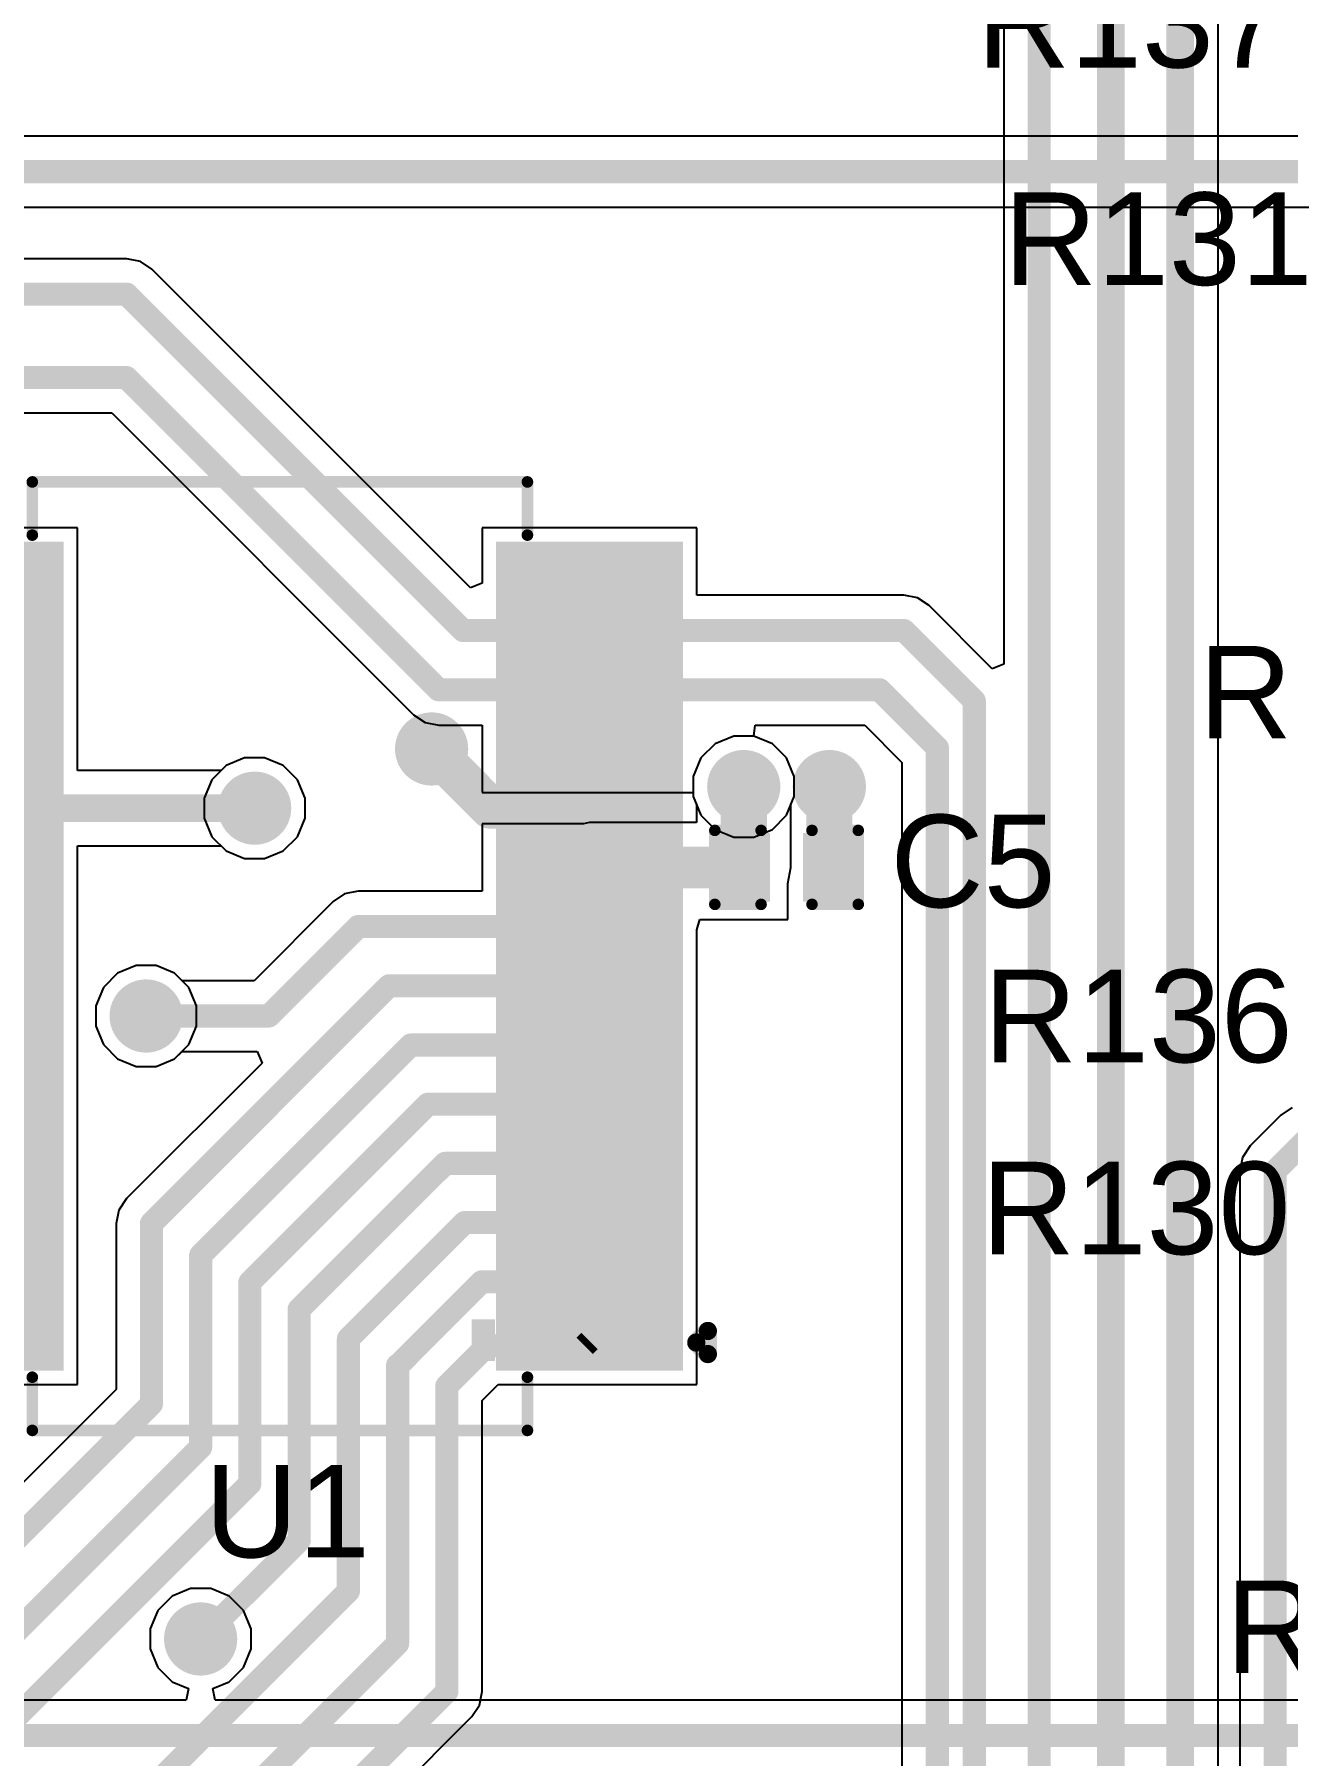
# Model space of a CAD drawing. Header units: millimetres. Extents: x 0 to 5423, y 0 to 5425.
# Drawn here: x 128.92 to 142.68, y 94.42 to 113.32 of the extents above; entities that cross this region are included whole.
import ezdxf

# ---------------------------------------------------------------- set-up
doc = ezdxf.new("R2010")
doc.units = ezdxf.units.MM
for name, color, linetype in [('BottomLayer', 5, 'Continuous'), ('BottomSolder', 6, 'Continuous'), ('TopLayer', 1, 'Continuous'), ('TopOverlay', 2, 'Continuous'), ('TopPaste', 8, 'Continuous'), ('TopSolder', 216, 'Continuous'), ('ViaHoleLayer', 16, 'Continuous')]:
    doc.layers.add(name, color=color, linetype=linetype)
doc.styles.add('Arial', font='', dxfattribs={"height": 0.2})
doc.styles.get('Arial').set_extended_font_data('Arial')

# ---------------------------------------------------------------- blocks, each defined once
blk = doc.blocks.new('SSOP_28_208____139')
at = {"layer": 'TopLayer'}
for points in [[(-4.325, 4.45), (-2.475, 4.45), (-2.475, 4), (-4.325, 4)], [(2.475, 4.45), (4.325, 4.45), (4.325, 4), (2.475, 4)], [(-4.325, 3.8), (-2.475, 3.8), (-2.475, 3.35), (-4.325, 3.35)], [(2.475, 3.8), (4.325, 3.8), (4.325, 3.35), (2.475, 3.35)], [(-4.325, 3.15), (-2.475, 3.15), (-2.475, 2.7), (-4.325, 2.7)], [(2.475, 3.15), (4.325, 3.15), (4.325, 2.7), (2.475, 2.7)], [(-4.325, 2.5), (-2.475, 2.5), (-2.475, 2.05), (-4.325, 2.05)], [(2.475, 2.5), (4.325, 2.5), (4.325, 2.05), (2.475, 2.05)], [(-4.325, 1.85), (-2.475, 1.85), (-2.475, 1.4), (-4.325, 1.4)], [(2.475, 1.85), (4.325, 1.85), (4.325, 1.4), (2.475, 1.4)], [(-4.325, 1.2), (-2.475, 1.2), (-2.475, 0.75), (-4.325, 0.75)], [(2.475, 1.2), (4.325, 1.2), (4.325, 0.75), (2.475, 0.75)], [(-4.325, 0.55), (-2.475, 0.55), (-2.475, 0.1), (-4.325, 0.1)], [(2.475, 0.55), (4.325, 0.55), (4.325, 0.1), (2.475, 0.1)], [(-4.325, -0.1), (-2.475, -0.1), (-2.475, -0.55), (-4.325, -0.55)], [(2.475, -0.1), (4.325, -0.1), (4.325, -0.55), (2.475, -0.55)], [(-4.325, -0.75), (-2.475, -0.75), (-2.475, -1.2), (-4.325, -1.2)], [(2.475, -0.75), (4.325, -0.75), (4.325, -1.2), (2.475, -1.2)], [(-4.325, -1.4), (-2.475, -1.4), (-2.475, -1.85), (-4.325, -1.85)], [(2.475, -1.4), (4.325, -1.4), (4.325, -1.85), (2.475, -1.85)], [(-4.325, -2.05), (-2.475, -2.05), (-2.475, -2.5), (-4.325, -2.5)], [(2.475, -2.05), (4.325, -2.05), (4.325, -2.5), (2.475, -2.5)], [(-4.325, -2.7), (-2.475, -2.7), (-2.475, -3.15), (-4.325, -3.15)], [(2.475, -2.7), (4.325, -2.7), (4.325, -3.15), (2.475, -3.15)], [(-4.325, -3.35), (-2.475, -3.35), (-2.475, -3.8), (-4.325, -3.8)], [(2.475, -3.35), (4.325, -3.35), (4.325, -3.8), (2.475, -3.8)], [(-4.325, -4), (-2.475, -4), (-2.475, -4.45), (-4.325, -4.45)], [(2.475, -4), (4.325, -4), (4.325, -4.45), (2.475, -4.45)]]:
    blk.add_hatch(color=1, dxfattribs=at).paths.add_polyline_path(points)
at = {"layer": 'TopOverlay'}
blk.add_hatch(color=2, dxfattribs=at).paths.add_polyline_path([(-2.361, 3.988), (-2.107, 3.988), (-2.107, 4.445), (-2.361, 4.445)])
at = {"layer": 'TopPaste'}
for points in [[(-4.325, 4.45), (-2.475, 4.45), (-2.475, 4), (-4.325, 4)], [(2.475, 4.45), (4.325, 4.45), (4.325, 4), (2.475, 4)], [(-4.325, 3.8), (-2.475, 3.8), (-2.475, 3.35), (-4.325, 3.35)], [(2.475, 3.8), (4.325, 3.8), (4.325, 3.35), (2.475, 3.35)], [(-4.325, 3.15), (-2.475, 3.15), (-2.475, 2.7), (-4.325, 2.7)], [(2.475, 3.15), (4.325, 3.15), (4.325, 2.7), (2.475, 2.7)], [(-4.325, 2.5), (-2.475, 2.5), (-2.475, 2.05), (-4.325, 2.05)], [(2.475, 2.5), (4.325, 2.5), (4.325, 2.05), (2.475, 2.05)], [(-4.325, 1.85), (-2.475, 1.85), (-2.475, 1.4), (-4.325, 1.4)], [(2.475, 1.85), (4.325, 1.85), (4.325, 1.4), (2.475, 1.4)], [(-4.325, 1.2), (-2.475, 1.2), (-2.475, 0.75), (-4.325, 0.75)], [(2.475, 1.2), (4.325, 1.2), (4.325, 0.75), (2.475, 0.75)], [(-4.325, 0.55), (-2.475, 0.55), (-2.475, 0.1), (-4.325, 0.1)], [(2.475, 0.55), (4.325, 0.55), (4.325, 0.1), (2.475, 0.1)], [(-4.325, -0.1), (-2.475, -0.1), (-2.475, -0.55), (-4.325, -0.55)], [(2.475, -0.1), (4.325, -0.1), (4.325, -0.55), (2.475, -0.55)], [(-4.325, -0.75), (-2.475, -0.75), (-2.475, -1.2), (-4.325, -1.2)], [(2.475, -0.75), (4.325, -0.75), (4.325, -1.2), (2.475, -1.2)], [(-4.325, -1.4), (-2.475, -1.4), (-2.475, -1.85), (-4.325, -1.85)], [(2.475, -1.4), (4.325, -1.4), (4.325, -1.85), (2.475, -1.85)], [(-4.325, -2.05), (-2.475, -2.05), (-2.475, -2.5), (-4.325, -2.5)], [(2.475, -2.05), (4.325, -2.05), (4.325, -2.5), (2.475, -2.5)], [(-4.325, -2.7), (-2.475, -2.7), (-2.475, -3.15), (-4.325, -3.15)], [(2.475, -2.7), (4.325, -2.7), (4.325, -3.15), (2.475, -3.15)], [(-4.325, -3.35), (-2.475, -3.35), (-2.475, -3.8), (-4.325, -3.8)], [(2.475, -3.35), (4.325, -3.35), (4.325, -3.8), (2.475, -3.8)], [(-4.325, -4), (-2.475, -4), (-2.475, -4.45), (-4.325, -4.45)], [(2.475, -4), (4.325, -4), (4.325, -4.45), (2.475, -4.45)]]:
    blk.add_hatch(color=8, dxfattribs=at).paths.add_polyline_path(points)
at = {"layer": 'TopSolder'}
for points in [[(-4.427, 4.552), (-2.373, 4.552), (-2.373, 3.898), (-4.427, 3.898)], [(2.373, 4.552), (4.427, 4.552), (4.427, 3.898), (2.373, 3.898)], [(-4.427, 3.902), (-2.373, 3.902), (-2.373, 3.248), (-4.427, 3.248)], [(2.373, 3.902), (4.427, 3.902), (4.427, 3.248), (2.373, 3.248)], [(-4.427, 3.252), (-2.373, 3.252), (-2.373, 2.598), (-4.427, 2.598)], [(2.373, 3.252), (4.427, 3.252), (4.427, 2.598), (2.373, 2.598)], [(-4.427, 2.602), (-2.373, 2.602), (-2.373, 1.948), (-4.427, 1.948)], [(2.373, 2.602), (4.427, 2.602), (4.427, 1.948), (2.373, 1.948)], [(-4.427, 1.952), (-2.373, 1.952), (-2.373, 1.298), (-4.427, 1.298)], [(2.373, 1.952), (4.427, 1.952), (4.427, 1.298), (2.373, 1.298)], [(-4.427, 1.302), (-2.373, 1.302), (-2.373, 0.648), (-4.427, 0.648)], [(2.373, 1.302), (4.427, 1.302), (4.427, 0.648), (2.373, 0.648)], [(-4.427, 0.652), (-2.373, 0.652), (-2.373, -0.002), (-4.427, -0.002)], [(2.373, 0.652), (4.427, 0.652), (4.427, -0.002), (2.373, -0.002)], [(-4.427, 0.002), (-2.373, 0.002), (-2.373, -0.652), (-4.427, -0.652)], [(2.373, 0.002), (4.427, 0.002), (4.427, -0.652), (2.373, -0.652)], [(-4.427, -0.648), (-2.373, -0.648), (-2.373, -1.302), (-4.427, -1.302)], [(2.373, -0.648), (4.427, -0.648), (4.427, -1.302), (2.373, -1.302)], [(-4.427, -1.298), (-2.373, -1.298), (-2.373, -1.952), (-4.427, -1.952)], [(2.373, -1.298), (4.427, -1.298), (4.427, -1.952), (2.373, -1.952)], [(-4.427, -1.948), (-2.373, -1.948), (-2.373, -2.602), (-4.427, -2.602)], [(2.373, -1.948), (4.427, -1.948), (4.427, -2.602), (2.373, -2.602)], [(-4.427, -2.598), (-2.373, -2.598), (-2.373, -3.252), (-4.427, -3.252)], [(2.373, -2.598), (4.427, -2.598), (4.427, -3.252), (2.373, -3.252)], [(-4.427, -3.248), (-2.373, -3.248), (-2.373, -3.902), (-4.427, -3.902)], [(2.373, -3.248), (4.427, -3.248), (4.427, -3.902), (2.373, -3.902)], [(-4.427, -3.898), (-2.373, -3.898), (-2.373, -4.552), (-4.427, -4.552)], [(2.373, -3.898), (4.427, -3.898), (4.427, -4.552), (2.373, -4.552)]]:
    blk.add_hatch(color=216, dxfattribs=at).paths.add_polyline_path(points)
at = {"layer": 'TopOverlay'}
for points, const_width in [([(2.718, 5.207), (-2.718, 5.207)], 0.127), ([(-2.718, 5.207), (-2.718, 4.623)], 0.127), ([(2.718, 5.207), (2.718, 4.623)], 0.127), ([(-4.699, 4.369), (-4.699, 4.115)], 0.2), ([(-4.572, 4.242), (-4.699, 4.369)], 0.2), ([(-4.572, 4.242), (-4.699, 4.115)], 0.2), ([(-2.718, -4.623), (-2.718, -5.207)], 0.127), ([(2.718, -4.623), (2.718, -5.207)], 0.127), ([(2.718, -5.207), (-2.718, -5.207)], 0.127)]:
    blk.add_lwpolyline(points, dxfattribs=dict(at, const_width=const_width))
for points, const_width in [([(-2.75, 5.207, 1), (-2.686, 5.207, 1)], 0.0635), ([(-2.75, 5.207, 1), (-2.686, 5.207, 1)], 0.0635), ([(2.686, 5.207, 1), (2.75, 5.207, 1)], 0.0635), ([(2.686, 5.207, 1), (2.75, 5.207, 1)], 0.0635), ([(-2.75, 4.623, 1), (-2.686, 4.623, 1)], 0.0635), ([(2.686, 4.623, 1), (2.75, 4.623, 1)], 0.0635), ([(-4.749, 4.369, 1), (-4.649, 4.369, 1)], 0.1), ([(-4.749, 4.369, 1), (-4.649, 4.369, 1)], 0.1), ([(-4.749, 4.115, 1), (-4.649, 4.115, 1)], 0.1), ([(-4.749, 4.115, 1), (-4.649, 4.115, 1)], 0.1), ([(-4.622, 4.242, 1), (-4.522, 4.242, 1)], 0.1), ([(-4.622, 4.242, 1), (-4.522, 4.242, 1)], 0.1), ([(-2.75, -4.623, 1), (-2.686, -4.623, 1)], 0.0635), ([(2.686, -4.623, 1), (2.75, -4.623, 1)], 0.0635), ([(-2.75, -5.207, 1), (-2.686, -5.207, 1)], 0.0635), ([(-2.75, -5.207, 1), (-2.686, -5.207, 1)], 0.0635), ([(2.686, -5.207, 1), (2.75, -5.207, 1)], 0.0635), ([(2.686, -5.207, 1), (2.75, -5.207, 1)], 0.0635)]:
    blk.add_lwpolyline(points, format="xyb", close=True, dxfattribs=dict(at, const_width=const_width))
blk = doc.blocks.new('C___0402_408')
at = {"layer": 'TopLayer'}
for points in [[(-0.699, -0.318), (-0.699, 0.318), (-0.241, 0.318), (-0.241, -0.318)], [(0.241, -0.318), (0.241, 0.318), (0.699, 0.318), (0.699, -0.318)]]:
    blk.add_hatch(color=1, dxfattribs=at).paths.add_polyline_path(points)
at = {"layer": 'TopPaste'}
for points in [[(-0.699, -0.318), (-0.699, 0.318), (-0.241, 0.318), (-0.241, -0.318)], [(0.241, -0.318), (0.241, 0.318), (0.699, 0.318), (0.699, -0.318)]]:
    blk.add_hatch(color=8, dxfattribs=at).paths.add_polyline_path(points)
at = {"layer": 'TopSolder'}
for points in [[(-0.758, -0.377), (-0.758, 0.377), (-0.181, 0.377), (-0.181, -0.377)], [(0.181, -0.377), (0.181, 0.377), (0.758, 0.377), (0.758, -0.377)]]:
    blk.add_hatch(color=216, dxfattribs=at).paths.add_polyline_path(points)
at = {"layer": 'TopOverlay', "const_width": 0.127}
for points in [[(-0.279, 0.406), (-0.787, 0.406)], [(-0.787, 0.406), (-0.787, -0.406)], [(0.787, 0.406), (0.279, 0.406)], [(0.787, 0.406), (0.787, -0.406)], [(-0.279, -0.406), (-0.787, -0.406)], [(0.787, -0.406), (0.279, -0.406)]]:
    blk.add_lwpolyline(points, dxfattribs=at)
at = {"layer": 'TopOverlay', "const_width": 0.0635}
for points in [[(-0.819, 0.406, 1), (-0.756, 0.406, 1)], [(-0.819, 0.406, 1), (-0.756, 0.406, 1)], [(-0.311, 0.406, 1), (-0.248, 0.406, 1)], [(0.248, 0.406, 1), (0.311, 0.406, 1)], [(0.756, 0.406, 1), (0.819, 0.406, 1)], [(0.756, 0.406, 1), (0.819, 0.406, 1)], [(-0.819, -0.406, 1), (-0.756, -0.406, 1)], [(-0.819, -0.406, 1), (-0.756, -0.406, 1)], [(-0.311, -0.406, 1), (-0.248, -0.406, 1)], [(0.248, -0.406, 1), (0.311, -0.406, 1)], [(0.756, -0.406, 1), (0.819, -0.406, 1)], [(0.756, -0.406, 1), (0.819, -0.406, 1)]]:
    blk.add_lwpolyline(points, format="xyb", close=True, dxfattribs=at)

msp = doc.modelspace()

# ---------------------------------------------------------------- hatches: boundary and pattern name
at = {"layer": 'BottomLayer'}
h = msp.add_hatch(color=5, dxfattribs=at)
edge = h.paths.add_edge_path()
edge.add_arc((133.284, 105.472), 0.3, 0, 360)
h = msp.add_hatch(color=5, dxfattribs=at)
edge = h.paths.add_edge_path()
edge.add_arc((136.711, 105.059), 0.3, 0, 360)
h = msp.add_hatch(color=5, dxfattribs=at)
edge = h.paths.add_edge_path()
edge.add_arc((137.651, 105.059), 0.3, 0, 360)
h = msp.add_hatch(color=5, dxfattribs=at)
edge = h.paths.add_edge_path()
edge.add_arc((131.341, 104.822), 0.3, 0, 360)
h = msp.add_hatch(color=5, dxfattribs=at)
edge = h.paths.add_edge_path()
edge.add_arc((130.15, 102.54), 0.3, 0, 360)
h = msp.add_hatch(color=5, dxfattribs=at)
edge = h.paths.add_edge_path()
edge.add_arc((130.748, 95.7), 0.3, 0, 360)
at = {"layer": 'BottomSolder'}
h = msp.add_hatch(color=6, dxfattribs=at)
edge = h.paths.add_edge_path()
edge.add_arc((133.284, 105.472), 0.402, 0, 360)
h = msp.add_hatch(color=6, dxfattribs=at)
edge = h.paths.add_edge_path()
edge.add_arc((136.711, 105.059), 0.402, 0, 360)
h = msp.add_hatch(color=6, dxfattribs=at)
edge = h.paths.add_edge_path()
edge.add_arc((137.651, 105.059), 0.402, 0, 360)
h = msp.add_hatch(color=6, dxfattribs=at)
edge = h.paths.add_edge_path()
edge.add_arc((131.341, 104.822), 0.402, 0, 360)
h = msp.add_hatch(color=6, dxfattribs=at)
edge = h.paths.add_edge_path()
edge.add_arc((130.15, 102.54), 0.402, 0, 360)
h = msp.add_hatch(color=6, dxfattribs=at)
edge = h.paths.add_edge_path()
edge.add_arc((130.748, 95.7), 0.402, 0, 360)
at = {"layer": 'TopLayer'}
h = msp.add_hatch(color=1, dxfattribs=at)
edge = h.paths.add_edge_path()
edge.add_arc((133.284, 105.472), 0.3, 0, 360)
h = msp.add_hatch(color=1, dxfattribs=at)
edge = h.paths.add_edge_path()
edge.add_arc((136.711, 105.059), 0.3, 0, 360)
h = msp.add_hatch(color=1, dxfattribs=at)
edge = h.paths.add_edge_path()
edge.add_arc((137.651, 105.059), 0.3, 0, 360)
h = msp.add_hatch(color=1, dxfattribs=at)
edge = h.paths.add_edge_path()
edge.add_arc((131.341, 104.822), 0.3, 0, 360)
h = msp.add_hatch(color=1, dxfattribs=at)
edge = h.paths.add_edge_path()
edge.add_arc((130.15, 102.54), 0.3, 0, 360)
h = msp.add_hatch(color=1, dxfattribs=at)
edge = h.paths.add_edge_path()
edge.add_arc((130.748, 95.7), 0.3, 0, 360)
at = {"layer": 'TopSolder'}
h = msp.add_hatch(color=216, dxfattribs=at)
edge = h.paths.add_edge_path()
edge.add_arc((133.284, 105.472), 0.402, 0, 360)
h = msp.add_hatch(color=216, dxfattribs=at)
edge = h.paths.add_edge_path()
edge.add_arc((136.711, 105.059), 0.402, 0, 360)
h = msp.add_hatch(color=216, dxfattribs=at)
edge = h.paths.add_edge_path()
edge.add_arc((137.651, 105.059), 0.402, 0, 360)
h = msp.add_hatch(color=216, dxfattribs=at)
edge = h.paths.add_edge_path()
edge.add_arc((131.341, 104.822), 0.402, 0, 360)
h = msp.add_hatch(color=216, dxfattribs=at)
edge = h.paths.add_edge_path()
edge.add_arc((130.15, 102.54), 0.402, 0, 360)
h = msp.add_hatch(color=216, dxfattribs=at)
edge = h.paths.add_edge_path()
edge.add_arc((130.748, 95.7), 0.402, 0, 360)
at = {"layer": 'ViaHoleLayer'}
h = msp.add_hatch(color=16, dxfattribs=at)
edge = h.paths.add_edge_path()
edge.add_arc((133.284, 105.472), 0.15, 0, 360)
h = msp.add_hatch(color=16, dxfattribs=at)
edge = h.paths.add_edge_path()
edge.add_arc((136.711, 105.059), 0.15, 0, 360)
h = msp.add_hatch(color=16, dxfattribs=at)
edge = h.paths.add_edge_path()
edge.add_arc((137.651, 105.059), 0.15, 0, 360)
h = msp.add_hatch(color=16, dxfattribs=at)
edge = h.paths.add_edge_path()
edge.add_arc((131.341, 104.822), 0.15, 0, 360)
h = msp.add_hatch(color=16, dxfattribs=at)
edge = h.paths.add_edge_path()
edge.add_arc((130.15, 102.54), 0.15, 0, 360)
h = msp.add_hatch(color=16, dxfattribs=at)
edge = h.paths.add_edge_path()
edge.add_arc((130.748, 95.7), 0.15, 0, 360)

# ---------------------------------------------------------------- linework, layer by layer
at = {"layer": 'BottomLayer'}
for p, q in [((143.251, 112.199), (100.201, 112.199)), ((100.362, 111.422), (143.251, 111.422)), ((136.397, 105.528), (136.241, 105.373)), ((136.601, 105.613), (136.397, 105.528)), ((136.821, 105.613), (136.601, 105.613)), ((137.025, 105.528), (136.821, 105.613)), ((137.181, 105.373), (137.025, 105.528)), ((131.027, 105.291), (130.871, 105.135)), ((131.231, 105.376), (131.027, 105.291)), ((131.451, 105.376), (131.231, 105.376)), ((131.655, 105.291), (131.451, 105.376)), ((131.81, 105.135), (131.655, 105.291)), ((136.241, 105.373), (136.157, 105.169)), ((137.265, 105.169), (137.181, 105.373)), ((130.871, 105.135), (130.787, 104.932)), ((131.895, 104.932), (131.81, 105.135)), ((136.157, 105.169), (136.157, 104.949)), ((137.265, 104.949), (137.265, 105.169)), ((130.787, 104.932), (130.787, 104.711)), ((131.895, 104.711), (131.895, 104.932)), ((136.157, 104.949), (136.241, 104.745)), ((137.181, 104.745), (137.265, 104.949)), ((130.787, 104.711), (130.871, 104.508)), ((131.81, 104.508), (131.895, 104.711)), ((136.241, 104.745), (136.397, 104.589)), ((137.025, 104.589), (137.181, 104.745)), ((130.871, 104.508), (131.027, 104.352)), ((131.655, 104.352), (131.81, 104.508)), ((136.397, 104.589), (136.601, 104.505)), ((136.821, 104.505), (137.025, 104.589)), ((131.027, 104.352), (131.231, 104.268)), ((131.451, 104.268), (131.655, 104.352)), ((136.601, 104.505), (136.821, 104.505)), ((131.231, 104.268), (131.451, 104.268)), ((129.836, 103.009), (129.68, 102.854)), ((130.039, 103.094), (129.836, 103.009)), ((130.26, 103.094), (130.039, 103.094)), ((130.463, 103.009), (130.26, 103.094)), ((130.619, 102.854), (130.463, 103.009)), ((129.68, 102.854), (129.596, 102.65)), ((130.704, 102.65), (130.619, 102.854)), ((129.596, 102.65), (129.596, 102.43)), ((130.704, 102.43), (130.704, 102.65)), ((129.596, 102.43), (129.68, 102.226)), ((130.619, 102.226), (130.704, 102.43)), ((129.68, 102.226), (129.836, 102.07)), ((129.836, 102.07), (130.039, 101.986)), ((130.26, 101.986), (130.463, 102.07)), ((130.463, 102.07), (130.619, 102.226)), ((130.039, 101.986), (130.26, 101.986)), ((130.638, 96.254), (130.435, 96.17)), ((130.859, 96.254), (130.638, 96.254)), ((131.062, 96.17), (130.859, 96.254)), ((130.279, 96.014), (130.194, 95.81)), ((130.435, 96.17), (130.279, 96.014)), ((131.218, 96.014), (131.062, 96.17)), ((131.302, 95.81), (131.218, 96.014)), ((130.194, 95.81), (130.194, 95.59)), ((131.302, 95.59), (131.302, 95.81)), ((130.194, 95.59), (130.279, 95.386)), ((131.218, 95.386), (131.302, 95.59)), ((130.279, 95.386), (130.435, 95.23)), ((131.062, 95.23), (131.218, 95.386)), ((130.435, 95.23), (130.614, 95.156)), ((130.614, 95.156), (130.589, 95.029)), ((130.882, 95.156), (131.062, 95.23)), ((130.908, 95.029), (130.882, 95.156)), ((130.589, 95.029), (100.533, 95.029)), ((143.251, 95.029), (130.908, 95.029))]:
    msp.add_line(p, q, dxfattribs=at)
at = {"layer": 'BottomLayer', "const_width": 0.254}
for points in [[(100.201, 111.811), (144.464, 111.811)], [(100.533, 94.64), (144.379, 94.64)]]:
    msp.add_lwpolyline(points, dxfattribs=at)
at = {"layer": 'TopLayer'}
for p, q in [((139.566, 148.336), (139.566, 106.405)), ((141.918, 92.352), (141.918, 127.565)), ((129.938, 110.853), (128.157, 110.853)), ((130.087, 110.824), (129.938, 110.853)), ((130.213, 110.739), (130.087, 110.824)), ((133.712, 107.24), (130.213, 110.739)), ((127.217, 109.162), (129.772, 109.162)), ((129.772, 109.162), (133.087, 105.847)), ((129.397, 107.901), (127.134, 107.901)), ((129.397, 106.943), (129.397, 107.901)), ((136.197, 107.901), (133.839, 107.901)), ((133.839, 107.901), (133.839, 107.292)), ((136.197, 107.16), (136.197, 107.901)), ((133.839, 107.292), (133.712, 107.24)), ((138.47, 107.16), (136.197, 107.16)), ((138.619, 107.131), (138.47, 107.16)), ((138.745, 107.046), (138.619, 107.131)), ((139.439, 106.353), (138.745, 107.046)), ((129.397, 106.293), (129.397, 106.943)), ((139.566, 106.405), (139.439, 106.353)), ((129.397, 105.236), (129.397, 106.293)), ((133.087, 105.847), (133.213, 105.763)), ((133.213, 105.763), (133.362, 105.733)), ((133.362, 105.733), (133.839, 105.733)), ((133.839, 105.733), (133.839, 104.993)), ((136.821, 105.613), (136.837, 105.733)), ((136.837, 105.733), (138.04, 105.733)), ((138.04, 105.733), (138.448, 105.325)), ((137.025, 105.528), (136.821, 105.613)), ((137.181, 105.373), (137.025, 105.528)), ((131.027, 105.291), (130.972, 105.236)), ((131.231, 105.376), (131.027, 105.291)), ((131.451, 105.376), (131.231, 105.376)), ((131.655, 105.291), (131.451, 105.376)), ((131.81, 105.135), (131.655, 105.291)), ((137.265, 105.169), (137.181, 105.373)), ((138.448, 105.325), (138.448, 90.999)), ((130.972, 105.236), (129.397, 105.236)), ((131.895, 104.932), (131.81, 105.135)), ((137.265, 104.949), (137.265, 105.169)), ((131.895, 104.711), (131.895, 104.932)), ((133.839, 104.993), (136.157, 104.993)), ((136.157, 104.993), (136.157, 104.949)), ((136.157, 104.949), (136.193, 104.862)), ((137.229, 104.862), (137.265, 104.949)), ((131.81, 104.508), (131.895, 104.711)), ((136.193, 104.862), (136.193, 104.664)), ((137.229, 104.172), (137.229, 104.862)), ((131.655, 104.352), (131.81, 104.508)), ((134.953, 104.651), (133.839, 104.651)), ((133.839, 104.651), (133.839, 103.91)), ((135.018, 104.664), (134.953, 104.651)), ((136.193, 104.664), (135.018, 104.664)), ((129.397, 103.693), (129.397, 104.407)), ((129.397, 104.407), (130.972, 104.407)), ((130.972, 104.407), (131.027, 104.352)), ((131.027, 104.352), (131.231, 104.268)), ((131.451, 104.268), (131.655, 104.352)), ((131.231, 104.268), (131.451, 104.268)), ((137.194, 103.994), (137.229, 104.172)), ((137.194, 103.6), (137.194, 103.994)), ((132.203, 103.796), (131.335, 102.928)), ((132.329, 103.881), (132.203, 103.796)), ((132.478, 103.91), (132.329, 103.881)), ((133.839, 103.91), (132.478, 103.91)), ((129.397, 103.043), (129.397, 103.693)), ((136.197, 103.486), (136.228, 103.6)), ((136.228, 103.6), (137.194, 103.6)), ((136.197, 102.393), (136.197, 103.486)), ((129.397, 102.393), (129.397, 103.043)), ((129.836, 103.009), (129.68, 102.854)), ((130.039, 103.094), (129.836, 103.009)), ((130.26, 103.094), (130.039, 103.094)), ((130.463, 103.009), (130.26, 103.094)), ((130.545, 102.928), (130.463, 103.009)), ((129.68, 102.854), (129.596, 102.65)), ((131.335, 102.928), (130.545, 102.928)), ((129.596, 102.65), (129.596, 102.43)), ((129.596, 102.43), (129.68, 102.226)), ((129.397, 101.743), (129.397, 102.393)), ((136.197, 101.743), (136.197, 102.393)), ((129.68, 102.226), (129.836, 102.07)), ((129.836, 102.07), (130.039, 101.986)), ((130.26, 101.986), (130.463, 102.07)), ((130.463, 102.07), (130.545, 102.151)), ((130.545, 102.151), (131.369, 102.151)), ((131.369, 102.151), (131.422, 102.024)), ((131.422, 102.024), (129.933, 100.536)), ((130.039, 101.986), (130.26, 101.986)), ((129.397, 101.093), (129.397, 101.743)), ((136.197, 101.093), (136.197, 101.743)), ((142.734, 101.535), (142.608, 101.45)), ((142.608, 101.45), (142.27, 101.113)), ((142.27, 101.113), (142.186, 100.987)), ((129.397, 100.443), (129.397, 101.093)), ((136.197, 100.443), (136.197, 101.093)), ((142.186, 100.987), (142.156, 100.838)), ((142.156, 100.838), (142.156, 92.208)), ((129.397, 99.793), (129.397, 100.443)), ((129.849, 100.41), (129.819, 100.261)), ((129.933, 100.536), (129.849, 100.41)), ((136.197, 99.793), (136.197, 100.443)), ((129.819, 100.261), (129.819, 98.441)), ((129.397, 99.143), (129.397, 99.793)), ((136.197, 99.143), (136.197, 99.793)), ((129.397, 98.493), (129.397, 99.143)), ((136.197, 98.493), (136.197, 99.143)), ((127.039, 98.493), (129.397, 98.493)), ((133.84, 98.317), (134.016, 98.493)), ((134.016, 98.493), (136.197, 98.493)), ((129.819, 98.441), (117.708, 86.33)), ((133.84, 95.123), (133.84, 98.317)), ((133.811, 94.974), (133.84, 95.123)), ((133.726, 94.848), (133.811, 94.974)), ((129.182, 90.304), (133.726, 94.848))]:
    msp.add_line(p, q, dxfattribs=at)
for points, const_width in [([(139.954, 91.994), (139.954, 148.336)], 0.254), ([(140.741, 69.796), (140.741, 138.008)], 0.305), ([(141.503, 91.948), (141.503, 127.737)], 0.305), ([(127.762, 110.465), (129.938, 110.465)], 0.254), ([(129.938, 110.465), (133.631, 106.772)], 0.254), ([(126.822, 109.55), (129.933, 109.55)], 0.254), ([(129.933, 109.55), (133.362, 106.122)], 0.254), ([(133.631, 106.772), (135.018, 106.772)], 0.254), ([(135.018, 106.772), (138.47, 106.772)], 0.254), ([(138.47, 106.772), (139.243, 105.999)], 0.254), ([(133.362, 106.122), (135.018, 106.122)], 0.254), ([(135.018, 106.122), (138.201, 106.122)], 0.254), ([(138.201, 106.122), (138.836, 105.486)], 0.254), ([(139.243, 87.02), (139.243, 105.999)], 0.254), ([(133.284, 105.472), (133.93, 104.825)], 0.457), ([(138.836, 87.605), (138.836, 105.486)], 0.254), ([(136.711, 104.172), (136.711, 105.059)], 0.508), ([(137.651, 104.172), (137.651, 105.059)], 0.508), ([(128.218, 104.822), (131.341, 104.822)], 0.305), ([(133.93, 104.825), (134.322, 104.825)], 0.457), ([(135.018, 104.172), (136.711, 104.172)], 0.457), ([(131.496, 102.54), (132.478, 103.522)], 0.254), ([(132.478, 103.522), (135.018, 103.522)], 0.254), ([(130.208, 100.261), (132.818, 102.872)], 0.254), ([(132.818, 102.872), (135.018, 102.872)], 0.254), ([(130.15, 102.54), (131.496, 102.54)], 0.254), ([(130.748, 99.913), (133.057, 102.222)], 0.254), ([(133.057, 102.222), (135.018, 102.222)], 0.254), ([(131.289, 99.615), (133.245, 101.572)], 0.254), ([(133.245, 101.572), (135.018, 101.572)], 0.254), ([(142.545, 100.838), (142.882, 101.176)], 0.254), ([(131.83, 99.318), (133.434, 100.922)], 0.254), ([(133.434, 100.922), (135.018, 100.922)], 0.254), ([(142.545, 68.021), (142.545, 100.838)], 0.254), ([(130.208, 98.28), (130.208, 100.261)], 0.254), ([(132.37, 98.995), (133.647, 100.272)], 0.254), ([(133.647, 100.272), (135.018, 100.272)], 0.254), ([(130.748, 97.805), (130.748, 99.913)], 0.254), ([(131.289, 97.405), (131.289, 99.615)], 0.254), ([(132.918, 98.704), (133.835, 99.622)], 0.254), ([(133.835, 99.622), (135.018, 99.622)], 0.254), ([(131.83, 96.781), (131.83, 99.318)], 0.254), ([(132.37, 96.226), (132.37, 98.995)], 0.254), ([(133.452, 98.478), (133.892, 98.918)], 0.254), ([(133.892, 98.918), (134.964, 98.918)], 0.254), ([(134.964, 98.918), (135.018, 98.972)], 0.254), ([(132.911, 95.649), (132.911, 98.704)], 0.254), ([(133.452, 95.123), (133.452, 98.478)], 0.254), ([(117.983, 86.055), (130.208, 98.28)], 0.254), ([(118.999, 86.055), (130.748, 97.805)], 0.254), ([(119.888, 86.004), (131.289, 97.405)], 0.254), ([(130.748, 95.7), (131.83, 96.781)], 0.254), ([(120.802, 84.658), (132.37, 96.226)], 0.254), ([(121.564, 84.303), (132.911, 95.649)], 0.254), ([(122.326, 83.998), (133.452, 95.123)], 0.254)]:
    msp.add_lwpolyline(points, dxfattribs=dict(at, const_width=const_width))
for points, const_width in [([(129.875, 110.465, 1), (130.002, 110.465, 1)], 0.127), ([(129.875, 110.465, 1), (130.002, 110.465, 1)], 0.127), ([(129.87, 109.55, 1), (129.997, 109.55, 1)], 0.127), ([(129.87, 109.55, 1), (129.997, 109.55, 1)], 0.127), ([(133.568, 106.772, 1), (133.695, 106.772, 1)], 0.127), ([(133.568, 106.772, 1), (133.695, 106.772, 1)], 0.127), ([(134.955, 106.772, 1), (135.082, 106.772, 1)], 0.127), ([(134.955, 106.772, 1), (135.082, 106.772, 1)], 0.127), ([(138.407, 106.772, 1), (138.534, 106.772, 1)], 0.127), ([(138.407, 106.772, 1), (138.534, 106.772, 1)], 0.127), ([(133.298, 106.122, 1), (133.425, 106.122, 1)], 0.127), ([(133.298, 106.122, 1), (133.425, 106.122, 1)], 0.127), ([(134.955, 106.122, 1), (135.082, 106.122, 1)], 0.127), ([(134.955, 106.122, 1), (135.082, 106.122, 1)], 0.127), ([(138.138, 106.122, 1), (138.265, 106.122, 1)], 0.127), ([(138.138, 106.122, 1), (138.265, 106.122, 1)], 0.127), ([(139.179, 105.999, 1), (139.306, 105.999, 1)], 0.127), ([(139.179, 105.999, 1), (139.306, 105.999, 1)], 0.127), ([(133.169, 105.472, 1), (133.398, 105.472, 1)], 0.229), ([(138.773, 105.486, 1), (138.9, 105.486, 1)], 0.127), ([(138.773, 105.486, 1), (138.9, 105.486, 1)], 0.127), ([(136.584, 105.059, 1), (136.838, 105.059, 1)], 0.254), ([(137.524, 105.059, 1), (137.778, 105.059, 1)], 0.254), ([(131.265, 104.822, 1), (131.417, 104.822, 1)], 0.152), ([(133.816, 104.825, 1), (134.044, 104.825, 1)], 0.229), ([(133.816, 104.825, 1), (134.044, 104.825, 1)], 0.229), ([(134.208, 104.825, 1), (134.436, 104.825, 1)], 0.229), ([(134.904, 104.172, 1), (135.133, 104.172, 1)], 0.229), ([(136.584, 104.172, 1), (136.838, 104.172, 1)], 0.254), ([(136.597, 104.172, 1), (136.825, 104.172, 1)], 0.229), ([(137.524, 104.172, 1), (137.778, 104.172, 1)], 0.254), ([(132.414, 103.522, 1), (132.541, 103.522, 1)], 0.127), ([(132.414, 103.522, 1), (132.541, 103.522, 1)], 0.127), ([(134.955, 103.522, 1), (135.082, 103.522, 1)], 0.127), ([(132.755, 102.872, 1), (132.882, 102.872, 1)], 0.127), ([(132.755, 102.872, 1), (132.882, 102.872, 1)], 0.127), ([(134.955, 102.872, 1), (135.082, 102.872, 1)], 0.127), ([(130.086, 102.54, 1), (130.213, 102.54, 1)], 0.127), ([(131.432, 102.54, 1), (131.559, 102.54, 1)], 0.127), ([(131.432, 102.54, 1), (131.559, 102.54, 1)], 0.127), ([(132.994, 102.222, 1), (133.121, 102.222, 1)], 0.127), ([(132.994, 102.222, 1), (133.121, 102.222, 1)], 0.127), ([(134.955, 102.222, 1), (135.082, 102.222, 1)], 0.127), ([(133.182, 101.572, 1), (133.309, 101.572, 1)], 0.127), ([(133.182, 101.572, 1), (133.309, 101.572, 1)], 0.127), ([(134.955, 101.572, 1), (135.082, 101.572, 1)], 0.127), ([(133.37, 100.922, 1), (133.497, 100.922, 1)], 0.127), ([(133.37, 100.922, 1), (133.497, 100.922, 1)], 0.127), ([(134.955, 100.922, 1), (135.082, 100.922, 1)], 0.127), ([(142.481, 100.838, 1), (142.608, 100.838, 1)], 0.127), ([(142.481, 100.838, 1), (142.608, 100.838, 1)], 0.127), ([(130.144, 100.261, 1), (130.271, 100.261, 1)], 0.127), ([(130.144, 100.261, 1), (130.271, 100.261, 1)], 0.127), ([(133.584, 100.272, 1), (133.711, 100.272, 1)], 0.127), ([(133.584, 100.272, 1), (133.711, 100.272, 1)], 0.127), ([(134.955, 100.272, 1), (135.082, 100.272, 1)], 0.127), ([(130.685, 99.913, 1), (130.812, 99.913, 1)], 0.127), ([(130.685, 99.913, 1), (130.812, 99.913, 1)], 0.127), ([(131.225, 99.615, 1), (131.352, 99.615, 1)], 0.127), ([(131.225, 99.615, 1), (131.352, 99.615, 1)], 0.127), ([(133.772, 99.622, 1), (133.899, 99.622, 1)], 0.127), ([(133.772, 99.622, 1), (133.899, 99.622, 1)], 0.127), ([(134.955, 99.622, 1), (135.082, 99.622, 1)], 0.127), ([(131.766, 99.318, 1), (131.893, 99.318, 1)], 0.127), ([(131.766, 99.318, 1), (131.893, 99.318, 1)], 0.127), ([(132.307, 98.995, 1), (132.434, 98.995, 1)], 0.127), ([(132.307, 98.995, 1), (132.434, 98.995, 1)], 0.127), ([(133.828, 98.918, 1), (133.955, 98.918, 1)], 0.127), ([(133.828, 98.918, 1), (133.955, 98.918, 1)], 0.127), ([(134.901, 98.918, 1), (135.028, 98.918, 1)], 0.127), ([(134.901, 98.918, 1), (135.028, 98.918, 1)], 0.127), ([(134.955, 98.972, 1), (135.082, 98.972, 1)], 0.127), ([(132.847, 98.704, 1), (132.974, 98.704, 1)], 0.127), ([(132.855, 98.704, 1), (132.982, 98.704, 1)], 0.127), ([(133.388, 98.478, 1), (133.515, 98.478, 1)], 0.127), ([(133.388, 98.478, 1), (133.515, 98.478, 1)], 0.127), ([(130.144, 98.28, 1), (130.271, 98.28, 1)], 0.127), ([(130.144, 98.28, 1), (130.271, 98.28, 1)], 0.127), ([(130.685, 97.805, 1), (130.812, 97.805, 1)], 0.127), ([(130.685, 97.805, 1), (130.812, 97.805, 1)], 0.127), ([(131.225, 97.405, 1), (131.352, 97.405, 1)], 0.127), ([(131.225, 97.405, 1), (131.352, 97.405, 1)], 0.127), ([(131.766, 96.781, 1), (131.893, 96.781, 1)], 0.127), ([(131.766, 96.781, 1), (131.893, 96.781, 1)], 0.127), ([(132.307, 96.226, 1), (132.434, 96.226, 1)], 0.127), ([(132.307, 96.226, 1), (132.434, 96.226, 1)], 0.127), ([(130.685, 95.7, 1), (130.812, 95.7, 1)], 0.127), ([(132.847, 95.649, 1), (132.974, 95.649, 1)], 0.127), ([(132.847, 95.649, 1), (132.974, 95.649, 1)], 0.127), ([(133.388, 95.123, 1), (133.515, 95.123, 1)], 0.127), ([(133.388, 95.123, 1), (133.515, 95.123, 1)], 0.127)]:
    msp.add_lwpolyline(points, format="xyb", close=True, dxfattribs=dict(at, const_width=const_width))

# ---------------------------------------------------------------- block references
at = {"rotation": 180}
for name, p in [('SSOP_28_208____139', (131.618, 103.197)), ('C___0402_408', (137.181, 104.172))]:
    msp.add_blockref(name, p, dxfattribs=at)

# ---------------------------------------------------------------- texts
at = {"layer": 'TopOverlay', "style": 'Arial'}
for s, p in [('R137', (139.269, 112.954)), ('R131', (139.565, 110.566)), ('R142', (141.707, 105.588)), ('C5', (138.32, 103.734)), ('R136', (139.345, 102.032)), ('R130', (139.32, 99.924)), ('U1', (130.793, 96.596)), ('R141', (142.003, 95.326))]:
    msp.add_text(s, height=1.016, dxfattribs=at).set_placement(p)

doc.saveas('drawing.dxf')
